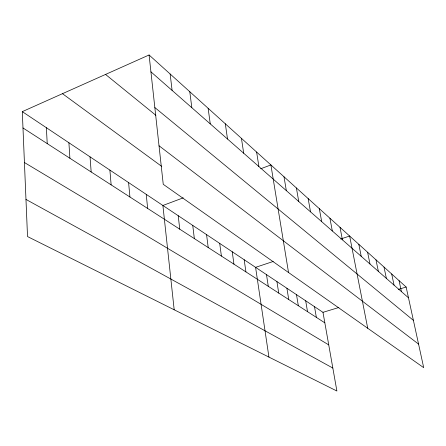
<?xml version="1.0" encoding="UTF-8"?>
<svg xmlns="http://www.w3.org/2000/svg" width="446" height="446" viewBox="0 0 446 446"><rect width="100%" height="100%" fill="white"/><g stroke="black" fill="none" stroke-linecap="round" stroke-linejoin="round"><path stroke-width="0.67" d="M22.3 111.634L322.982 312.328L336.897 391.025L27.524 236.558L22.3 111.634L149.081 54.975L406.139 287.029L423.7 367.666L163.247 184.321L149.081 54.975M183.228 197.846L162.896 205.472L174.185 309.78M260.659 168.783L270.895 164.942L288.529 272.512M273.231 261.467L255.58 267.344L268.938 357.09M340.655 239.023L349.642 236.029L367.721 328.262M322.982 312.328L338.876 307.489M398.434 289.376L406.139 287.029M25.974 199.429L332.833 368.056M24.43 162.528L328.735 344.881M22.986 127.963L324.839 322.848M62.473 93.682L161.77 166.43M159.027 145.77L418.571 344.111M105.54 74.432L155.905 115.302M154.84 107.547L413.397 320.362M150.926 71.828L408.48 297.8M399.064 280.645L401.422 291.6M391.694 273.989L394.063 285.145M384.006 267.054L386.381 278.41M375.978 259.806L378.364 271.374M367.593 252.235L369.99 264.026M358.824 244.319L361.221 256.333M340.014 227.337L342.417 239.837M329.917 218.222L332.315 230.972M319.303 208.644L321.7 221.656M308.147 198.57L310.527 211.856M296.389 187.956L298.759 201.531M314.502 306.664L316.353 317.368M305.677 300.777L307.523 311.67M283.99 176.767L286.343 190.637M296.49 294.644L298.329 305.727M286.912 288.25L288.74 299.539M256.612 152.047L258.903 166.559M276.916 281.582L278.733 293.078M266.485 274.619L268.286 286.332M241.442 138.355L243.694 153.218M225.319 123.798L227.516 139.024M244.174 259.728L245.93 271.898M232.232 251.756L233.955 264.166M208.131 108.283L210.261 123.888M219.705 243.393L221.394 256.06M189.784 91.72L191.836 107.72M206.559 234.618L208.21 247.547M192.744 225.397L194.35 238.599M170.143 73.991L172.106 90.41M178.21 215.697L179.76 229.183M146.232 194.35L147.648 208.449M128.593 182.581L129.931 197.009M109.894 170.099L111.138 184.873M90.036 156.847L91.168 171.983M68.907 142.742L69.905 158.258M46.373 127.701L47.226 143.612"/></g></svg>
